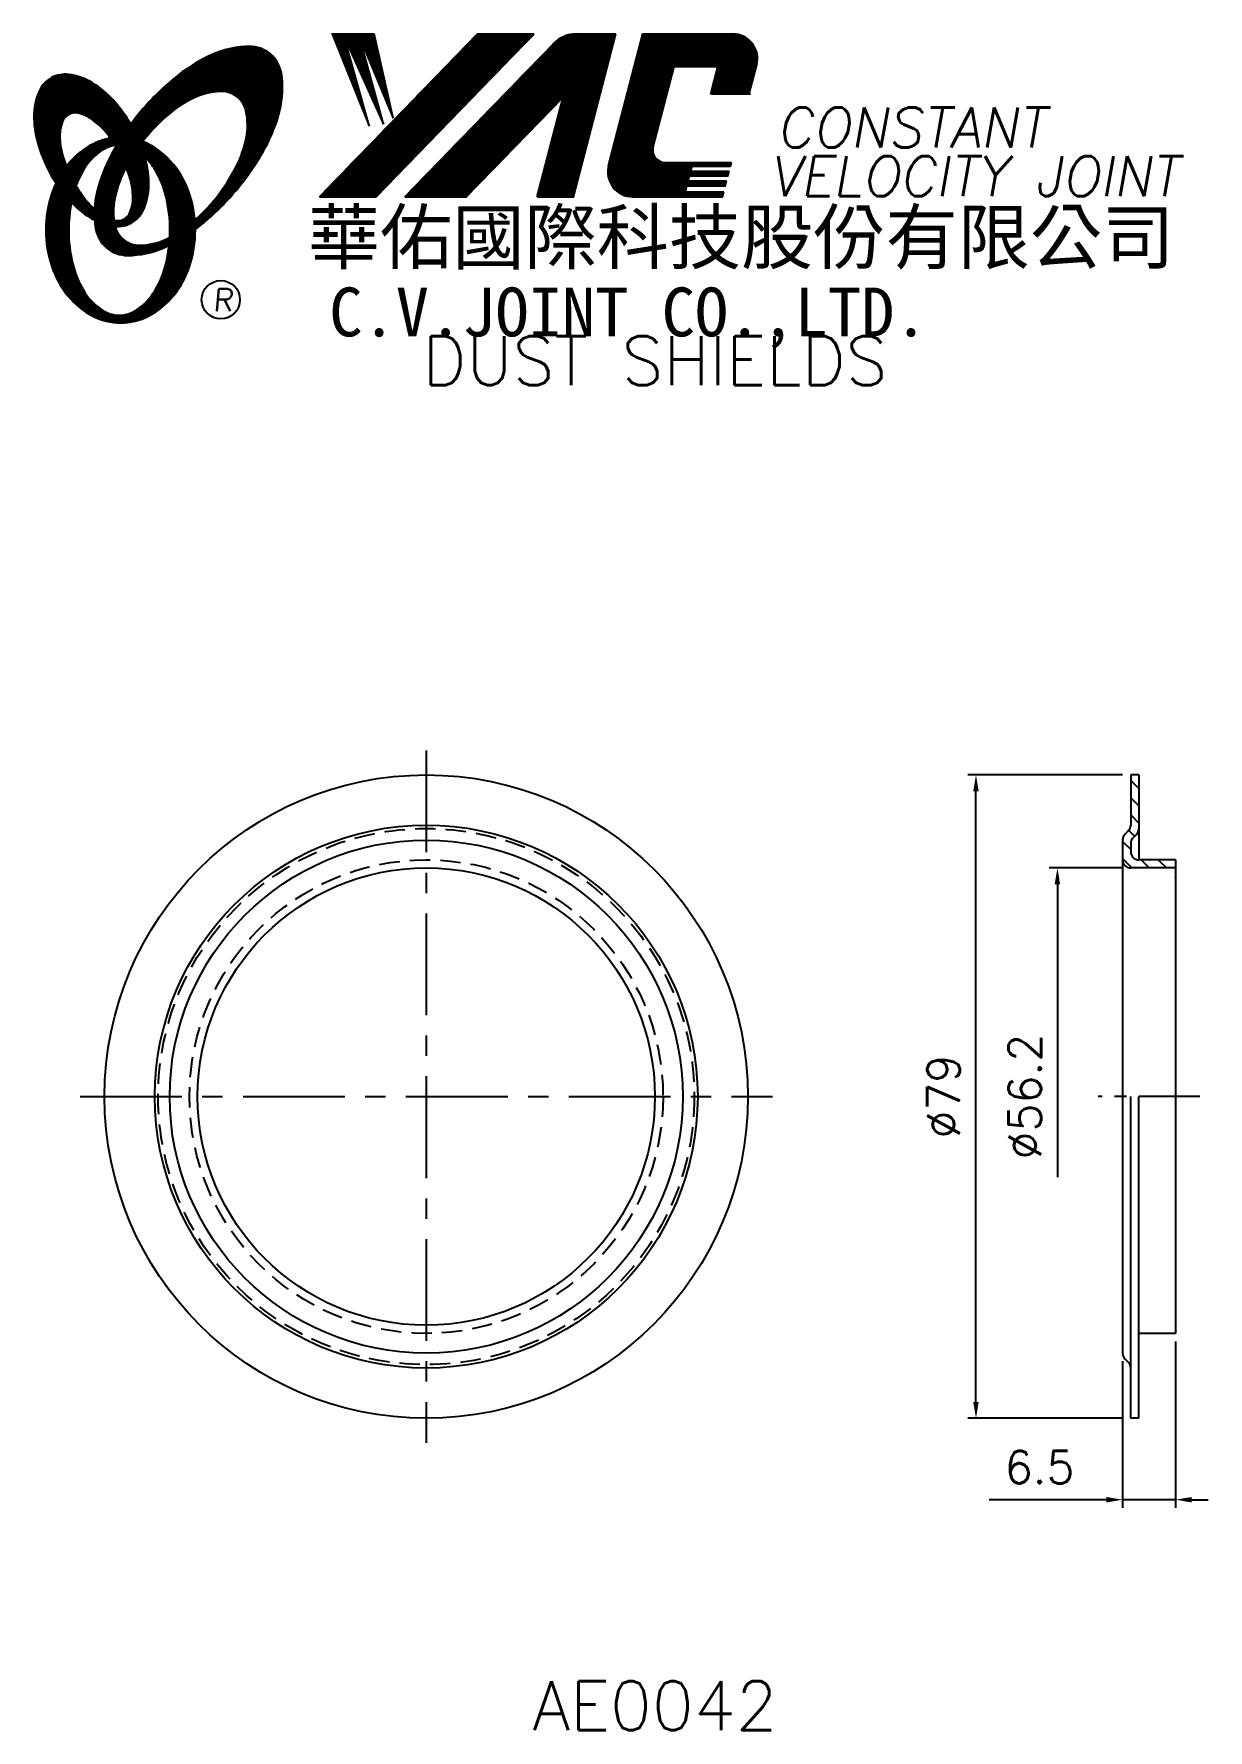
# Model space of a CAD drawing. Extents: x 100 to 244, y -1 to 207.
import ezdxf
from ezdxf.enums import TextEntityAlignment as Align

# ---------------------------------------------------------------- set-up
doc = ezdxf.new("R2010")
doc.units = 0
doc.header["$LTSCALE"] = 10
doc.header["$MEASUREMENT"] = 0
doc.linetypes.add('CENTER', pattern=[2, 1.25, -0.25, 0.25, -0.25])
doc.linetypes.add('HIDDEN', pattern=[0.375, 0.25, -0.125])
doc.layers.get('0').update_dxf_attribs({"linetype": 'CONTINUOUS'})
doc.layers.get('DEFPOINTS').update_dxf_attribs({"linetype": 'CONTINUOUS'})
doc.layers.add('4', color=4, linetype='CONTINUOUS')
doc.styles.add('CHINA', font='KAIU.TTF')
doc.styles.add('ITALICC', font='simplex.shx')
doc.dimstyles.new('STANDARD$0', dxfattribs={"dimtxt": 4, "dimasz": 2, "dimexe": 1, "dimexo": 1, "dimgap": 2, "dimtad": 1, "dimdec": 4, "dimzin": 10, "dimtxsty": 'ITALICC', "dimcen": 2, "dimclrd": 5, "dimclre": 5, "dimclrt": 18, "dimaunit": 1, "dimazin": 3, "dimtp": 0.1, "dimtfac": 0.7, "dimtdec": 4, "dimtmove": 0, "dimatfit": 3, "dimtolj": 1, "dimtzin": 10})
pattern_1 = [(45, (169.790171, -36.254811), (-0.00727476112, 0.00727476112), [])]
pattern_2 = [(45, (1.199626, 0.049598), (-0.00883883476, 0.00883883476), [])]

# ---------------------------------------------------------------- blocks, each defined once
blk = doc.blocks.new('*D14')
at = {"color": 5, "linetype": 'BYBLOCK'}
for p, q in [((233.91, 116.49), (214.91, 116.49)), ((215.91, 39.49), (215.91, 114.49)), ((233.91, 37.49), (214.91, 37.49))]:
    blk.add_line(p, q, dxfattribs=at)
for points in [[(215.57, 114.49), (216.24, 114.49), (215.91, 116.49)], [(215.57, 39.49), (216.24, 39.49), (215.91, 37.49)]]:
    blk.add_solid(points, dxfattribs=at)
at = {"layer": 'DEFPOINTS', "color": 0, "linetype": 'BYBLOCK'}
for p in [(215.91, 116.49), (234.91, 116.49), (234.91, 37.49)]:
    blk.add_point(p, dxfattribs=at)
at = {"color": 18, "linetype": 'BYBLOCK', "insert": (211.91, 76.99), "char_height": 4, "attachment_point": 5, "rotation": 90, "style": 'ITALICC'}
blk.add_mtext('\\A1;∅79', dxfattribs=at)
blk = doc.blocks.new('*D15')
at = {"color": 5, "linetype": 'BYBLOCK'}
for p, q in [((240.41, 46.91), (240.41, 26.49)), ((233.91, 44.49), (233.91, 26.49)), ((231.91, 27.49), (217.53, 27.49)), ((240.41, 27.49), (233.91, 27.49)), ((242.41, 27.49), (244.41, 27.49))]:
    blk.add_line(p, q, dxfattribs=at)
for points in [[(231.91, 27.82), (231.91, 27.15), (233.91, 27.49)], [(242.41, 27.82), (242.41, 27.15), (240.41, 27.49)]]:
    blk.add_solid(points, dxfattribs=at)
at = {"layer": 'DEFPOINTS', "color": 0, "linetype": 'BYBLOCK'}
for p in [(240.41, 47.91), (233.91, 45.49), (233.91, 27.49)]:
    blk.add_point(p, dxfattribs=at)
at = {"color": 18, "linetype": 'BYBLOCK', "insert": (223.72, 31.49), "char_height": 4, "attachment_point": 5, "style": 'ITALICC'}
blk.add_mtext('\\A1;6.5', dxfattribs=at)
blk = doc.blocks.new('*D16')
at = {"color": 5, "linetype": 'BYBLOCK'}
for p, q in [((233.91, 105.06), (224.91, 105.06)), ((225.91, 103.06), (225.91, 67.08))]:
    blk.add_line(p, q, dxfattribs=at)
blk.add_solid([(225.57, 103.06), (226.24, 103.06), (225.91, 105.06)], dxfattribs=at)
at = {"layer": 'DEFPOINTS', "color": 0, "linetype": 'BYBLOCK'}
for p in [(225.91, 105.06), (234.91, 105.06), (233.91, 48.91)]:
    blk.add_point(p, dxfattribs=at)
at = {"color": 18, "linetype": 'BYBLOCK', "insert": (221.91, 76.99), "char_height": 4, "attachment_point": 5, "rotation": 90, "style": 'ITALICC'}
blk.add_mtext('\\A1;∅56.2', dxfattribs=at)

msp = doc.modelspace()

# ---------------------------------------------------------------- hatches: boundary and pattern name
at = {"layer": '4', "linetype": 'CONTINUOUS'}
h = msp.add_hatch(dxfattribs=at)
h.set_pattern_fill('ANSI31', color=5, scale=0.1, style=0)
h.set_pattern_definition(pattern_2)
h.paths.add_polyline_path([(161.65833, 207.48058), (154.70102, 207.48058), (135.28442, 187.47682), (142.24172, 187.47682)])
h.paths.add_polyline_path([(165.20522, 199.71501), (162.02485, 187.47682), (166.50583, 187.47682), (171.70427, 207.48058), (166.80754, 207.48058, 0.202785967), (164.07347, 206.32416), (145.77934, 187.47682), (153.32625, 187.47682)])
h.paths.add_polyline_path([(178.83233, 203.48216), (184.22605, 203.48216), (183.35703, 200.13815), (188.07385, 200.13815), (188.99057, 203.66571, 0.490800957), (186.04037, 207.48058), (175.00605, 207.48058), (170.799, 191.29169, 0.490800957), (173.7492, 187.47682), (184.78351, 187.47682), (184.93796, 188.07113), (180.22114, 188.07113), (180.41451, 188.81522), (185.13133, 188.81522), (185.28989, 189.42535), (180.57306, 189.42535), (180.73431, 190.04582), (185.45113, 190.04582), (185.60731, 190.64682), (180.89049, 190.64682), (181.04729, 191.25019), (185.76411, 191.25019), (185.88084, 191.69939), (177.7411, 191.69939, -0.490800957), (176.266, 193.60682)])
h = msp.add_hatch(dxfattribs=at)
h.set_pattern_fill('ANSI31', color=1, scale=0.1, style=0)
h.set_pattern_definition(pattern_2)
h.paths.add_polyline_path([(142.0164, 207.48058), (136.83907, 207.48058), (141.40983, 196.17684), (138.34389, 207.13482), (143.17863, 196.4125), (140.23062, 207.13482), (144.35784, 197.11947)])
h = msp.add_hatch(dxfattribs=at)
h.set_pattern_fill('ANSI31', color=5, scale=0.082305, style=0)
h.set_pattern_definition([(45, (1.199626, 0.049598), (-0.00727476112, 0.00727476112), [])])
h.paths.add_polyline_path([(123.2351, 200.4181, -0.172879177), (125.17657, 199.75954, -0.172879177), (126.26387, 198.02149, -0.104527385), (126.29164, 194.69329, -0.065680101), (125.12211, 191.29134, -0.051823203), (122.6817, 187.44895, -0.044272532), (120.00672, 184.62261, -0.020203161), (120.06031, 183.4847, 0.006517006), (120.46486, 183.79677, 0.049863361), (125.01828, 188.20983, 0.049863361), (128.60792, 193.437, 0.063682799), (130.42896, 198.06434, 0.103597411), (130.61826, 202.64832, 0.177892575), (129.26965, 205.01859, 0.177892575), (126.70726, 205.95192, 0.103597411), (122.21946, 204.99887, 0.063682799), (117.96172, 202.4298, 0.049863361), (113.4083, 198.01674, 0.016070017), (112.1376, 196.41043, -0.007061632), (112.38488, 195.9734, -0.031648676), (113.33747, 193.93682, -0.008069351), (113.76937, 194.50113, -0.051823203), (116.94775, 197.75959, -0.065680101), (119.98968, 199.67994, -0.104527385)])
h.paths.add_polyline_path([(110.15943, 187.25678, -0.065680101), (111.32896, 190.65874, -0.006063428), (111.5729, 191.13375, 0.027613469), (110.84606, 192.72183, 0.017011252), (110.31264, 193.6568, 0.007829282), (109.81866, 192.78957, 0.063682799), (107.99762, 188.16223, 0.103597411), (107.80832, 183.57826, 0.177892575), (109.15692, 181.20798, 0.177892575), (111.71932, 180.27465, 0.103597411), (116.20711, 181.2277, 0.008811776), (116.83408, 181.51777, 0.013922709), (116.91141, 182.48758, -0.009086703), (116.46139, 182.27014, -0.104527385), (113.21597, 181.53198, -0.172879177), (111.2745, 182.19054, -0.172879177), (110.1872, 183.92859, -0.104527385)])
h = msp.add_hatch(dxfattribs=at)
h.set_pattern_fill('ANSI31', color=3, scale=0.082305, style=0)
h.set_pattern_definition(pattern_1)
h.paths.add_polyline_path([(107.43859, 201.46894, 0.106488277), (104.49671, 202.50751, 0.158297415), (102.40651, 202.11247, 0.158297415), (100.94718, 200.56478, 0.106488277), (100.23637, 197.52701, 0.071723199), (100.65442, 194.21406, 0.058080454), (102.1994, 190.39867, 0.058080454), (104.58045, 187.04088, 0.071723199), (107.14569, 184.90313, 0.020895977), (107.68587, 184.60114, -0.030777155), (107.66997, 185.97735, -0.042059526), (106.57361, 187.14012, -0.04691039), (104.95444, 189.62126, -0.04691039), (103.82616, 192.36075, -0.060581117), (103.42406, 194.62282, -0.10187153), (103.73568, 196.71102, -0.185892489), (104.51577, 197.60266, -0.185892489), (105.69242, 197.74078, -0.10187153), (107.59007, 196.81524, -0.060581117), (109.2269, 195.20297, -0.04691039), (110.84606, 192.72183, -0.04691039), (111.97434, 189.98234, -0.060581117), (112.37644, 187.72027, -0.10187153), (112.06482, 185.63207, -0.185892489), (111.28473, 184.74043, -0.185892489), (110.10809, 184.60231, -0.002013383), (110.06729, 184.61293, 0.021593804), (110.1872, 183.92859, 0.006477741), (110.20521, 183.85156, 0.14950097), (112.17776, 184.2596, 0.158297415), (113.6371, 185.80729, 0.106488277), (114.34791, 188.84505, 0.071723199), (113.92986, 192.15801, 0.058080454), (112.38488, 195.9734, 0.058080454), (110.00383, 199.33119, 0.071723199)])
h = msp.add_hatch(dxfattribs=at)
h.set_pattern_fill('ANSI31', color=1, scale=0.082305, style=0)
h.set_pattern_definition(pattern_1)
h.paths.add_polyline_path([(108.53222, 193.14549, -0.120168026), (110.22401, 193.79888, 0.016865385), (109.62425, 194.68162, 0.076648372), (107.46802, 193.9627, 0.104809576), (104.38357, 191.4496, 0.005838257), (104.21662, 191.2374, 0.028089978), (104.95444, 189.62126, 0.014237292), (105.39657, 188.83622, -0.045767751), (106.32175, 190.77306, -0.106890197)])
h.paths.add_polyline_path([(104.50085, 183.39087, -0.048711043), (104.83095, 186.77121, -0.007865741), (104.58045, 187.04088, -0.037695478), (102.94457, 189.15964, 0.03042545), (102.41924, 187.85566, 0.080710289), (101.69381, 183.39087, 0.080710289), (102.41924, 178.92608, 0.089265679), (104.38357, 175.33214, 0.104809576), (107.46802, 172.81904, 0.11926607), (110.87721, 171.9941, 0.11926607), (114.28641, 172.81904, 0.104809576), (117.37086, 175.33214, 0.089265679), (119.33518, 178.92608, 0.080710289), (120.06062, 183.39087, 0.080710289), (119.33518, 187.85566, 0.089265679), (117.37086, 191.4496, 0.104809576), (114.28641, 193.9627, 0.025513357), (113.59317, 194.27545, 0.004818181), (113.33747, 193.93682, -0.023722145), (113.87868, 192.34007, -0.065307489), (115.11386, 190.77306, -0.073950765), (116.42632, 187.57533, -0.060532391), (116.93477, 183.39087, -0.060532391), (116.42632, 179.20641, -0.073950765), (115.11386, 176.00868, -0.106890197), (112.9034, 173.63625, -0.153118262), (110.71781, 172.95088, -0.153118262), (108.53222, 173.63625, -0.106890197), (106.32175, 176.00868, -0.073950765), (105.0093, 179.20641, -0.060532391)])
h = msp.add_hatch(dxfattribs=at)
h.set_pattern_fill('ANSI31', color=5, scale=12, angle=90, style=0)
h.set_pattern_definition([(135, (4.0499, 3.0137), (-1.06066, -1.06066), [])])
h.paths.add_polyline_path([(240.40691, 105.06149), (240.40691, 106.06149), (235.90691, 106.06149, -0.414213562), (234.90691, 107.06149), (234.90691, 108.07228, -0.198912367), (235.1998, 108.77938), (235.61402, 109.1936, 0.198912367), (235.90691, 109.9007), (235.90691, 116.48649), (234.90691, 116.48649), (234.90691, 110.31492, -0.198912367), (234.61402, 109.60781), (234.1998, 109.1936, 0.198912367), (233.90691, 108.48649), (233.90691, 106.06149, 0.414213562), (234.90691, 105.06149)])

# ---------------------------------------------------------------- linework, layer by layer
at = {"layer": '4', "color": 5, "linetype": 'CONTINUOUS'}
for p, q in [((135.28442, 187.47682), (154.70102, 207.48058)), ((142.24172, 187.47682), (161.65833, 207.48058)), ((145.77934, 187.47682), (164.07347, 206.32416)), ((154.70102, 207.48058), (161.65833, 207.48058)), ((166.50583, 187.47682), (171.70427, 207.48058)), ((166.80754, 207.48058), (171.70427, 207.48058)), ((170.799, 191.29169), (175.00605, 207.48058)), ((175.00605, 207.48058), (186.04037, 207.48058)), ((176.266, 193.60682), (178.83233, 203.48216)), ((178.83233, 203.48216), (184.22605, 203.48216)), ((183.35703, 200.13815), (184.22605, 203.48216)), ((188.07385, 200.13815), (188.99057, 203.66571)), ((183.35703, 200.13815), (188.22428, 200.13815)), ((153.32625, 187.47682), (165.20522, 199.71501)), ((162.02485, 187.47682), (165.20522, 199.71501)), ((177.7411, 191.69939), (185.88084, 191.69939)), ((185.76411, 191.25019), (185.88084, 191.69939)), ((180.57306, 189.42535), (180.73431, 190.04582)), ((180.73431, 190.04582), (185.45113, 190.04582)), ((180.89049, 190.64682), (181.04729, 191.25019)), ((180.89049, 190.64682), (185.60731, 190.64682)), ((181.04729, 191.25019), (185.76411, 191.25019)), ((185.45113, 190.04582), (185.60731, 190.64682)), ((135.28442, 187.47682), (142.24172, 187.47682)), ((145.77934, 187.47682), (153.32625, 187.47682)), ((162.02485, 187.47682), (166.50583, 187.47682)), ((173.7492, 187.47682), (184.78351, 187.47682)), ((180.22114, 188.07113), (180.41451, 188.81522)), ((180.22114, 188.07113), (184.93796, 188.07113)), ((180.41451, 188.81522), (185.13133, 188.81522)), ((180.57306, 189.42535), (185.28989, 189.42535)), ((184.78351, 187.47682), (184.93796, 188.07113)), ((185.13133, 188.81522), (185.28989, 189.42535))]:
    msp.add_line(p, q, dxfattribs=at)
at = {"layer": '4', "color": 1, "linetype": 'CONTINUOUS'}
for p, q in [((136.83907, 207.48058), (141.40983, 196.17684)), ((136.83907, 207.48058), (142.0164, 207.48058)), ((138.34389, 207.13482), (143.17863, 196.4125)), ((141.40983, 196.17684), (138.34389, 207.13482)), ((140.23062, 207.13482), (144.35784, 197.11947)), ((143.17863, 196.4125), (140.23062, 207.13482)), ((144.35784, 197.11947), (142.0164, 207.48058))]:
    msp.add_line(p, q, dxfattribs=at)
at = {"layer": '4', "color": 5, "linetype": 'CENTER'}
for p, q in [((148.40695, 119.48649), (148.40695, 34.48649)), ((105.90695, 76.98649), (190.90695, 76.98649))]:
    msp.add_line(p, q, dxfattribs=at)
at = {"layer": '4', "color": 7, "linetype": 'CONTINUOUS'}
for p, q in [((234.90691, 116.48649), (234.90691, 110.31492)), ((235.90691, 116.48649), (234.90691, 116.48649)), ((235.90691, 116.48649), (235.90691, 106.06149)), ((233.90691, 108.48649), (233.90691, 45.48649)), ((234.1998, 109.1936), (234.61402, 109.60781)), ((235.1998, 108.77938), (235.61402, 109.1936)), ((234.90691, 108.07228), (234.90691, 107.06149)), ((240.40691, 105.06149), (234.90691, 105.06149)), ((240.40691, 106.06149), (235.90691, 106.06149)), ((240.40691, 106.06149), (240.40691, 47.91149)), ((234.90691, 37.48649), (234.90691, 76.98649)), ((235.90691, 37.48649), (235.90691, 76.98649)), ((240.40691, 47.91149), (235.90691, 47.91149)), ((234.90691, 45.9007), (234.90691, 46.91149)), ((234.1998, 44.77938), (234.61402, 44.36517)), ((235.90691, 37.48649), (234.90691, 37.48649))]:
    msp.add_line(p, q, dxfattribs=at)
at = {"layer": '4', "color": 5, "linetype": 'CENTER', "ltscale": 0.6}
msp.add_line((243.40691, 76.98649), (230.90691, 76.98649), dxfattribs=at)
at = {"layer": '4', "color": 5, "linetype": 'CONTINUOUS'}
for points in [[(120.06031, 183.4847, 0.006517006), (120.46486, 183.79677, 0.049863361), (125.01828, 188.20983, 0.049863361), (128.60792, 193.437, 0.063682799), (130.42896, 198.06434, 0.103597411), (130.61826, 202.64832, 0.177892575), (129.26965, 205.01859, 0.177892575), (126.70726, 205.95192, 0.103597411), (122.21946, 204.99887, 0.063682799), (117.96172, 202.4298, 0.049863361), (113.4083, 198.01674, 0.016070017), (112.1376, 196.41043)], [(120.00672, 184.62261, 0.044272532), (122.6817, 187.44895, 0.051823203), (125.12211, 191.29134, 0.065680101), (126.29164, 194.69329, 0.104527385), (126.26387, 198.02149, 0.172879177), (125.17657, 199.75954, 0.172879177), (123.2351, 200.4181, 0.104527385), (119.98968, 199.67994, 0.065680101), (116.94775, 197.75959, 0.051823203), (113.76937, 194.50113, 0.008069351), (113.33747, 193.93682)], [(110.31264, 193.6568, 0.007829282), (109.81866, 192.78957, 0.063682799), (107.99762, 188.16223, 0.103597411), (107.80832, 183.57826, 0.177892575), (109.15692, 181.20798, 0.177892575), (111.71932, 180.27465, 0.103597411), (116.20711, 181.2277, 0.008811776), (116.83408, 181.51777, 0.008811776)], [(111.5729, 191.13375, 0.006063428), (111.32896, 190.65874, 0.065680101), (110.15943, 187.25678, 0.104527385), (110.1872, 183.92859, 0.172879177), (111.2745, 182.19054, 0.172879177), (113.21597, 181.53198, 0.104527385), (116.46139, 182.27014, 0.009086703), (116.91141, 182.48758, 0.009086703)]]:
    msp.add_lwpolyline(points, format="xyb", dxfattribs=at)
at = {"layer": '4', "color": 3, "linetype": 'CONTINUOUS'}
for points in [[(110.20521, 183.85156, 0.14950097), (112.17776, 184.2596, 0.158297415), (113.6371, 185.80729, 0.106488277), (114.34791, 188.84505, 0.071723199), (113.92986, 192.15801, 0.058080454), (112.38488, 195.9734, 0.058080454), (110.00383, 199.33119, 0.071723199), (107.43859, 201.46894, 0.106488277), (104.49671, 202.50751, 0.158297415), (102.40651, 202.11247, 0.158297415), (100.94718, 200.56478, 0.106488277), (100.23637, 197.52701, 0.071723199), (100.65442, 194.21406, 0.058080454), (102.1994, 190.39867, 0.058080454), (104.58045, 187.04088, 0.071723199), (107.14569, 184.90313, 0.020895977), (107.68587, 184.60114, 0.020895977)], [(110.06729, 184.61293, 0.002013383), (110.10809, 184.60231, 0.185892489), (111.28473, 184.74043, 0.185892489), (112.06482, 185.63207, 0.10187153), (112.37644, 187.72027, 0.060581117), (111.97434, 189.98234, 0.04691039), (110.84606, 192.72183, 0.04691039), (109.2269, 195.20297, 0.060581117), (107.59007, 196.81524, 0.10187153), (105.69242, 197.74078, 0.185892489), (104.51577, 197.60266, 0.185892489), (103.73568, 196.71102, 0.10187153), (103.42406, 194.62282, 0.060581117), (103.82616, 192.36075, 0.04691039), (104.95444, 189.62126, 0.04691039), (106.57361, 187.14012, 0.042059526), (107.66997, 185.97735, 0.042059526)]]:
    msp.add_lwpolyline(points, format="xyb", dxfattribs=at)
at = {"layer": '4', "color": 1, "linetype": 'CONTINUOUS'}
for points in [[(102.94457, 189.15964, 0.03042545), (102.41924, 187.85566, 0.080710289), (101.69381, 183.39087, 0.080710289), (102.41924, 178.92608, 0.089265679), (104.38357, 175.33214, 0.104809576), (107.46802, 172.81904, 0.11926607), (110.87721, 171.9941, 0.11926607), (114.28641, 172.81904, 0.104809576), (117.37086, 175.33214, 0.089265679), (119.33518, 178.92608, 0.080710289), (120.06062, 183.39087, 0.080710289), (119.33518, 187.85566, 0.089265679), (117.37086, 191.4496, 0.104809576), (114.28641, 193.9627, 0.025513357), (113.59317, 194.27545, 0.025513357)], [(109.62425, 194.68162, 0.076648372), (107.46802, 193.9627, 0.104809576), (104.38357, 191.4496, 0.005838257), (104.21662, 191.2374, 0.005838257)], [(110.22401, 193.79888, 0.120168026), (108.53222, 193.14549, 0.106890197), (106.32175, 190.77306, 0.045767751), (105.39657, 188.83622, 0.045767751)], [(104.83095, 186.77121, 0.048711043), (104.50085, 183.39087, 0.060532391), (105.0093, 179.20641, 0.073950765), (106.32175, 176.00868, 0.106890197), (108.53222, 173.63625, 0.153118262), (110.71781, 172.95088, 0.153118262), (112.9034, 173.63625, 0.106890197), (115.11386, 176.00868, 0.073950765), (116.42632, 179.20641, 0.060532391), (116.93477, 183.39087, 0.060532391), (116.42632, 187.57533, 0.073950765), (115.11386, 190.77306, 0.065307489), (113.87868, 192.34007)]]:
    msp.add_lwpolyline(points, format="xyb", dxfattribs=at)
at = {"layer": '4', "color": 5, "linetype": 'CONTINUOUS'}
msp.add_circle((123.18145, 174.84515), 2.35282, dxfattribs=at)
at = {"layer": '4', "color": 7, "linetype": 'CONTINUOUS'}
for radius in [39.5, 33.32843, 31.5, 28.075]:
    msp.add_circle((148.40695, 76.98649), radius, dxfattribs=at)
at = {"layer": '4', "color": 5, "linetype": 'HIDDEN'}
for radius in [32.91421, 29.075]:
    msp.add_circle((148.40695, 76.98649), radius, dxfattribs=at)
at = {"layer": '4', "color": 5, "linetype": 'CONTINUOUS'}
for centre, radius, start, end in [((166.80754, 203.67034), 3.81024, 90, 135.8533387), ((186.04037, 204.43239), 3.04819, 345.4326059, 90), ((177.7411, 193.22348), 1.5241, 165.4326059, 270), ((173.7492, 190.52501), 3.04819, 165.4326059, 270)]:
    msp.add_arc(centre, radius, start, end, dxfattribs=at)
at = {"layer": '4', "color": 7, "linetype": 'CONTINUOUS'}
for centre, start, end in [((234.90691, 108.48649), 135, 180), ((233.90691, 110.31492), 315, 0), ((235.90691, 108.07228), 135, 180), ((234.90691, 109.9007), 315, 0), ((235.90691, 107.06149), 180, 270), ((234.90691, 106.06149), 180, 270), ((234.90691, 45.48649), 180, 225), ((233.90691, 43.65806), 0, 45)]:
    msp.add_arc(centre, 1, start, end, dxfattribs=at)
for p in [(240.40691, 105.06149), (240.40691, 103.92649), (240.40691, 103.92649)]:
    msp.add_point(p, dxfattribs=at)

# ---------------------------------------------------------------- texts
at = {"layer": '4', "color": 5, "linetype": 'CONTINUOUS', "style": 'ITALICC'}
for s, height, oblique, p in [('CONSTANT', 4.9, 10, (191.43323, 193.54729)), ('VELOCITY JOINT', 4.9, 10, (190.555, 187.55191)), ('R', 2.75625, 5, (122.22277, 173.43555))]:
    msp.add_text(s, height=height, dxfattribs=dict(at, oblique=oblique)).set_placement(p)
at = {"layer": '4', "color": 7, "linetype": 'CONTINUOUS', "style": 'CHINA'}
for s, height, p in [('華佑國際科技股份有限公司', 6.5, (133.87106, 179.28697)), ('C.V.JOINT CO.,LTD.', 6, (136.4997, 170.34076))]:
    msp.add_text(s, height=height, dxfattribs=at).set_placement(p)
at = {"layer": '4', "color": 18, "linetype": 'CONTINUOUS', "style": 'ITALICC'}
for s, p in [('DUST SHIELDS', (176.50242, 164.34793)), ('AE0042', (176.50242, -0.79946))]:
    msp.add_text(s, height=6, dxfattribs=at).set_placement(p, align=Align.CENTER)

# ---------------------------------------------------------------- dimensions: what is measured, and where the dimension line sits
at = {"layer": '4', "color": 7, "linetype": 'CONTINUOUS'}
dim = msp.add_linear_dim(base=(215.9069, 116.48649), p1=(234.90691, 37.48649), p2=(234.90691, 116.48649), angle=90, text='%%C79', dimstyle='STANDARD$0', dxfattribs=at)
dim.commit()
dim.dimension.update_dxf_attribs({"geometry": '*D14', "text_midpoint": (211.9069, 76.98649)})
dim = msp.add_linear_dim(base=(225.90694, 105.06149), p1=(233.90691, 48.91149), p2=(234.90691, 105.06149), angle=90, text='%%C56.2', dimstyle='STANDARD$0', override={"dimcen": -2, "dimse1": 1, "dimsd1": 1}, dxfattribs=at)
dim.commit()
dim.dimension.update_dxf_attribs({"geometry": '*D16', "text_midpoint": (221.90694, 76.98649)})
dim = msp.add_linear_dim(base=(233.90691, 27.48684), p1=(240.40691, 47.91149), p2=(233.90691, 45.48649), text='6.5', dimstyle='STANDARD$0', dxfattribs=at)
dim.commit()
dim.dimension.update_dxf_attribs({"geometry": '*D15', "text_midpoint": (223.71643, 31.48684)})

doc.saveas('drawing.dxf')
